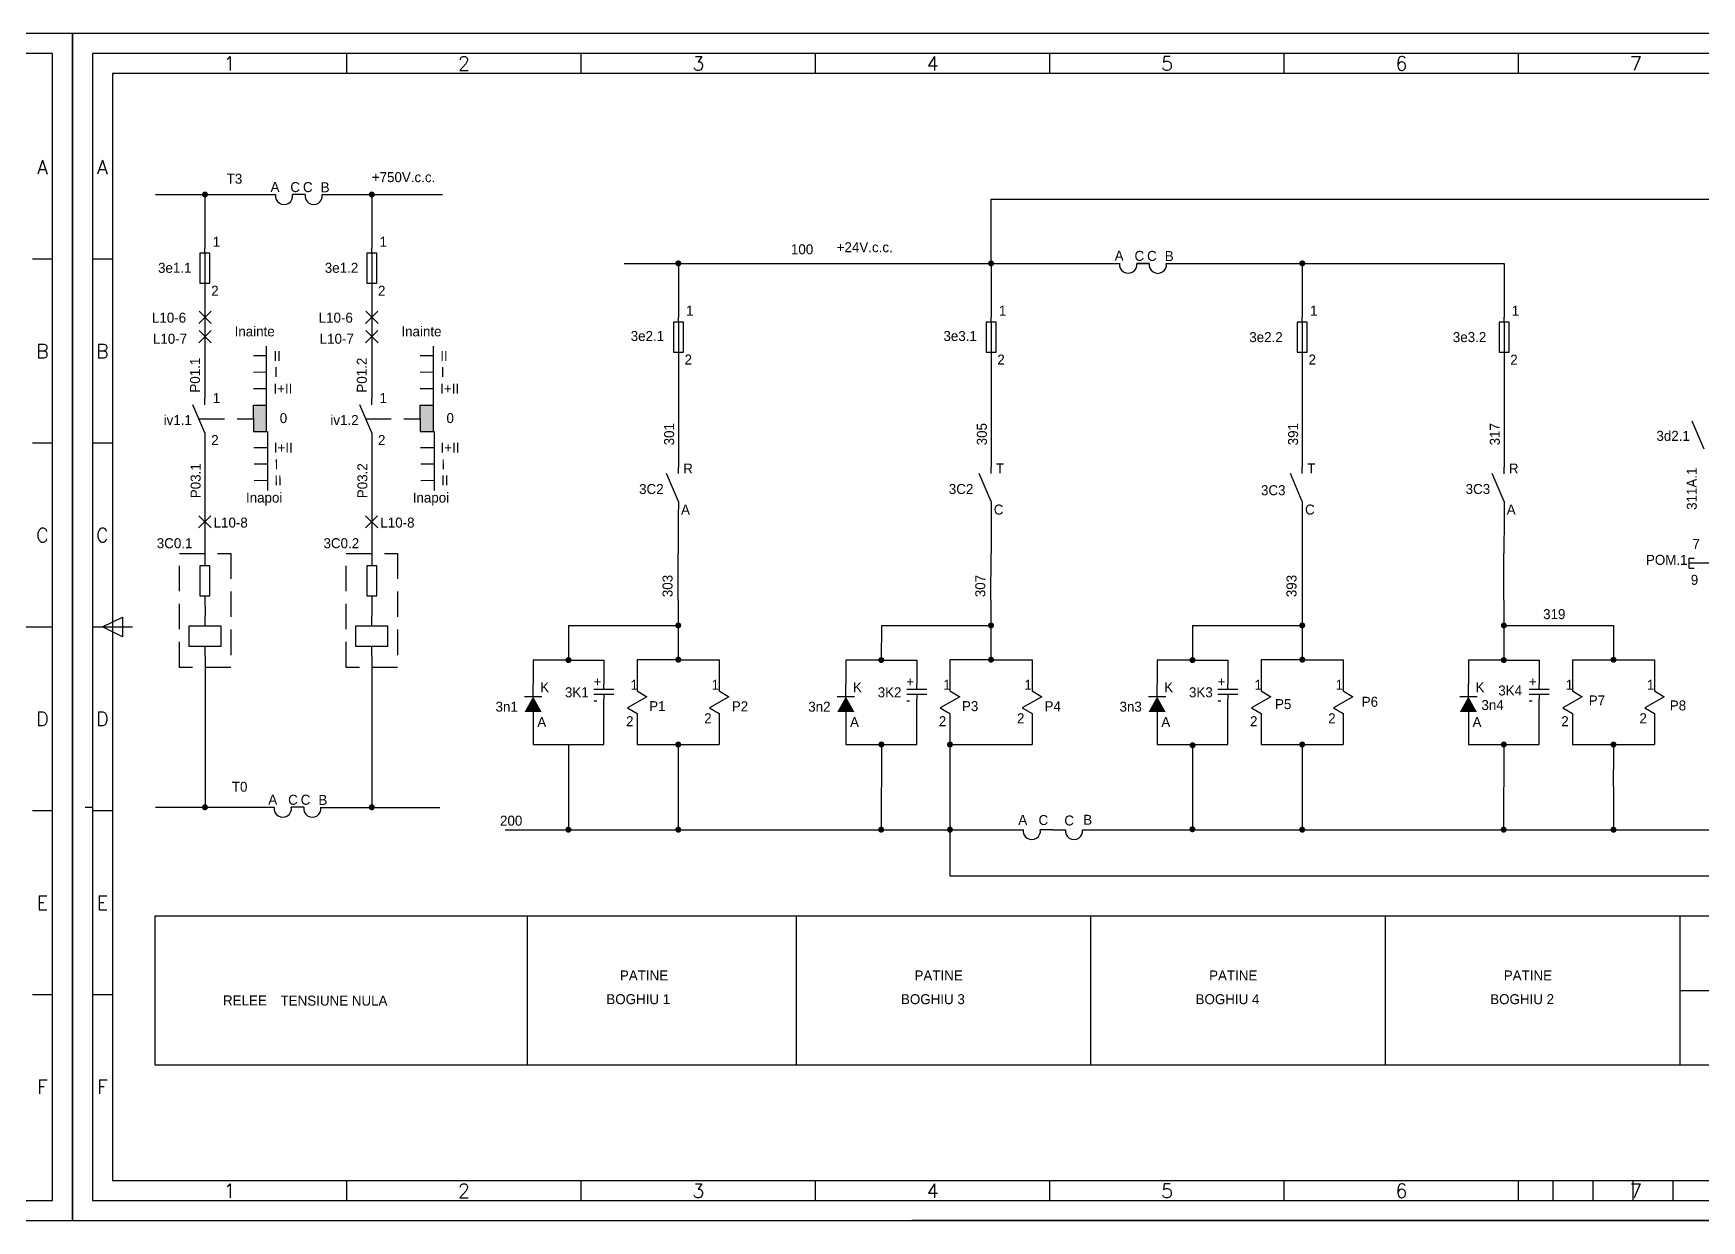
# Model space of a CAD drawing. Header units: millimetres. Extents: x 779 to 5457, y 14 to 905.
# Drawn here: x 2030.3 to 2447.7, y 310.9 to 607.9 of the extents above; entities that cross this region are included whole.
import ezdxf
from ezdxf.enums import TextEntityAlignment as Align

# ---------------------------------------------------------------- set-up
doc = ezdxf.new("R2010")
doc.units = ezdxf.units.MM
doc.linetypes.add('DASHED2', pattern=[9.525, 6.35, -3.175])
doc.styles.add('ISO', font='SIMPLEX.shx')

# ---------------------------------------------------------------- blocks, each defined once
blk = doc.blocks.new('6a4')
at = {"color": 70}
for p, q in [((-5, 240.5), (-10, 240.5)), ((-5, 194.5), (-10, 194.5)), ((-15, 148.5), (-5, 148.5)), ((-5, 102.5), (-10, 102.5)), ((-5, 56.5), (-10, 56.5))]:
    blk.add_line(p, q, dxfattribs=at)
at = {"color": 240}
for points in [[(0, 0), (0, 297), (-1261, 297), (-1261, 0)], [(-5, 5), (-5, 292), (-1256, 292), (-1256, 5)]]:
    blk.add_lwpolyline(points, close=True, dxfattribs=at)
at = {"color": 50, "style": 'ISO'}
for s, p in [('A', (-7.5, 263.5)), ('B', (-7.5, 217.5)), ('C', (-7.5, 171.5)), ('D', (-7.5, 125.5)), ('E', (-7.5, 79.5)), ('F', (-7.5, 33.5))]:
    blk.add_text(s, height=3.5, dxfattribs=at).set_placement(p, align=Align.MIDDLE)
blk = doc.blocks.new('4a4')
at = {"color": 70}
for p, q in [((-772.36, 287), (-772.36, 292)), ((-713.72, 287), (-713.72, 292)), ((-655.08, 287), (-655.08, 292)), ((-596.44, 287), (-596.44, 292)), ((-537.8, 287), (-537.8, 292)), ((-479.16, 287), (-479.16, 292)), ((-831, 240.5), (-836, 240.5)), ((-831, 194.5), (-836, 194.5)), ((-833.5, 148.5), (-828.5, 151)), ((-828.5, 151), (-828.5, 146)), ((-836, 148.5), (-826, 148.5)), ((-828.5, 146), (-833.5, 148.5)), ((-831, 102.5), (-836, 102.5)), ((-831, 56.5), (-836, 56.5)), ((-772.36, 5), (-772.36, 10)), ((-713.72, 5), (-713.72, 10)), ((-655.08, 5), (-655.08, 10)), ((-596.44, 5), (-596.44, 10)), ((-537.8, 5), (-537.8, 10)), ((-479.16, 5), (-479.16, 10)), ((-479.16, 5), (-479.16, 10)), ((-470.5, 5), (-470.5, 10)), ((-460.5, 5), (-460.5, 10)), ((-450.5, 5), (-450.5, 10)), ((-440.5, 5), (-440.5, 10))]:
    blk.add_line(p, q, dxfattribs=at)
at = {"color": 240}
for points in [[(0, 0), (0, 297), (-841, 297), (-841, 0)], [(-5, 5), (-5, 292), (-836, 292), (-836, 5)]]:
    blk.add_lwpolyline(points, close=True, dxfattribs=at)
at = {"color": 70}
blk.add_lwpolyline([(-831, 287), (-831, 10), (-10, 10), (-10, 287)], close=True, dxfattribs=at)
at = {"color": 50, "style": 'ISO'}
for s, p in [('1', (-801.68, 289.48)), ('2', (-743.04, 289.48)), ('3', (-684.4, 289.48)), ('4', (-625.76, 289.48)), ('5', (-567.12, 289.48)), ('6', (-508.48, 289.48)), ('7', (-449.84, 289.48)), ('A', (-833.5, 263.5)), ('B', (-833.5, 217.5)), ('C', (-833.5, 171.5)), ('D', (-833.5, 125.5)), ('E', (-833.5, 79.5)), ('F', (-833.5, 33.5)), ('1', (-801.68, 7.48)), ('2', (-743.04, 7.48)), ('3', (-684.4, 7.48)), ('4', (-625.76, 7.48)), ('5', (-567.12, 7.48)), ('6', (-508.48, 7.48)), ('7', (-449.84, 7.48))]:
    blk.add_text(s, height=3.5, dxfattribs=at).set_placement(p, align=Align.MIDDLE)

msp = doc.modelspace()

# ---------------------------------------------------------------- hatches: boundary and pattern name
for points in [[(2088.71, 514.95), (2085.4, 514.95), (2085.4, 511.64), (2085.44, 508.33), (2088.71, 508.37)], [(2130.43, 514.95), (2127.12, 514.95), (2127.12, 511.64), (2127.16, 508.33), (2130.43, 508.37)]]:
    msp.add_hatch(color=1).paths.add_polyline_path(points)

# ---------------------------------------------------------------- linework, layer by layer
at = {"color": 1}
for p, q in [((2060.89, 567.63), (2090.94, 567.63)), ((2073.28, 567.63), (2073.28, 554.17)), ((2098.35, 567.62), (2095.21, 567.62)), ((2102.61, 567.61), (2132.67, 567.61)), ((2115.01, 567.63), (2115.01, 554.17)), ((2269.97, 566.5), (2473.37, 566.5)), ((2269.97, 550.4), (2269.97, 566.5)), ((2073.28, 552.92), (2073.28, 554.17)), ((2073.28, 552.92), (2073.28, 545.42)), ((2115.01, 552.92), (2115.01, 554.17)), ((2115.01, 552.92), (2115.01, 545.42)), ((2178.14, 550.4), (2296.47, 550.4)), ((2191.72, 550.4), (2191.72, 536.95)), ((2269.97, 550.4), (2269.97, 536.95)), ((2296.47, 550.4), (2302.13, 550.4)), ((2309.54, 550.41), (2306.41, 550.41)), ((2306.41, 550.4), (2309.54, 550.4)), ((2313.81, 550.4), (2398.31, 550.4)), ((2347.84, 550.4), (2347.84, 536.95)), ((2398.31, 550.4), (2398.31, 536.93)), ((2073.28, 545.42), (2073.28, 544.18)), ((2073.28, 544.18), (2073.28, 516.67)), ((2115.01, 545.42), (2115.01, 544.18)), ((2115.01, 544.18), (2115.01, 516.67)), ((2074.8, 538.42), (2071.76, 535.38)), ((2071.82, 538.42), (2074.87, 535.38)), ((2116.53, 538.42), (2113.48, 535.38)), ((2113.55, 538.42), (2116.59, 535.38)), ((2191.72, 535.7), (2191.72, 536.95)), ((2191.72, 535.7), (2191.72, 528.2)), ((2269.97, 535.7), (2269.97, 536.95)), ((2269.97, 535.7), (2269.97, 528.2)), ((2347.84, 535.7), (2347.84, 536.95)), ((2347.84, 535.7), (2347.84, 528.2)), ((2398.31, 535.68), (2398.31, 536.93)), ((2398.31, 535.68), (2398.31, 528.18)), ((2074.8, 533.59), (2071.76, 530.55)), ((2071.82, 533.59), (2074.87, 530.55)), ((2116.53, 533.59), (2113.48, 530.55)), ((2113.55, 533.59), (2116.59, 530.55)), ((2088.71, 527.27), (2085.4, 527.25)), ((2088.71, 508.37), (2088.71, 529.73)), ((2130.43, 527.27), (2127.12, 527.25)), ((2130.43, 508.37), (2130.43, 529.73)), ((2191.72, 528.2), (2191.72, 526.95)), ((2191.72, 526.95), (2191.72, 499.44)), ((2269.97, 528.2), (2269.97, 526.95)), ((2269.97, 526.95), (2269.97, 499.44)), ((2347.84, 528.2), (2347.84, 526.95)), ((2347.84, 526.95), (2347.84, 499.44)), ((2398.31, 528.18), (2398.31, 526.94)), ((2398.31, 526.94), (2398.31, 499.43)), ((2088.71, 523.16), (2085.4, 523.14)), ((2130.43, 523.16), (2127.12, 523.14)), ((2088.71, 519.05), (2085.4, 519.03)), ((2130.43, 519.05), (2127.12, 519.03)), ((2073.28, 508.05), (2070.28, 515.05)), ((2073.28, 515.03), (2073.28, 516.67)), ((2085.4, 514.95), (2088.71, 514.95)), ((2085.4, 511.64), (2085.4, 514.95)), ((2115.01, 508.05), (2112.01, 515.05)), ((2115.01, 515.03), (2115.01, 516.67)), ((2127.12, 514.95), (2130.43, 514.95)), ((2127.12, 511.64), (2127.12, 514.95)), ((2085.4, 511.64), (2085.44, 508.33)), ((2127.12, 511.64), (2127.16, 508.33)), ((2448.36, 503.96), (2445.36, 510.96)), ((2073.28, 508.05), (2073.28, 506.67)), ((2073.28, 506.67), (2073.28, 492.31)), ((2085.44, 508.33), (2088.75, 508.37)), ((2088.98, 493.59), (2088.98, 508.37)), ((2115.01, 508.05), (2115.01, 506.67)), ((2115.01, 506.67), (2115.01, 492.31)), ((2127.16, 508.33), (2130.47, 508.37)), ((2130.7, 493.59), (2130.7, 508.37)), ((2088.8, 504.26), (2085.49, 504.24)), ((2130.53, 504.26), (2127.22, 504.24)), ((2088.86, 500.16), (2085.55, 500.14)), ((2130.58, 500.16), (2127.27, 500.14)), ((2191.72, 490.82), (2188.72, 497.82)), ((2191.72, 497.81), (2191.72, 499.44)), ((2269.97, 490.82), (2266.97, 497.82)), ((2269.97, 497.81), (2269.97, 499.44)), ((2347.84, 490.82), (2344.84, 497.82)), ((2347.84, 497.81), (2347.84, 499.44)), ((2398.31, 490.81), (2395.31, 497.81)), ((2398.31, 497.79), (2398.31, 499.43)), ((2088.91, 496.05), (2085.6, 496.03)), ((2130.63, 496.05), (2127.32, 496.03)), ((2073.28, 492.31), (2073.28, 474.7)), ((2115.01, 492.31), (2115.01, 474.7)), ((2191.72, 490.82), (2191.71, 486.84)), ((2269.97, 490.82), (2269.96, 486.84)), ((2347.84, 490.82), (2347.84, 486.84)), ((2398.31, 490.81), (2398.3, 486.83)), ((2074.74, 487.28), (2071.7, 484.24)), ((2071.76, 487.28), (2074.8, 484.24)), ((2116.46, 487.28), (2113.42, 484.24)), ((2113.48, 487.28), (2116.53, 484.24)), ((2191.71, 486.84), (2191.71, 477.82)), ((2269.96, 486.84), (2269.95, 477.82)), ((2347.84, 486.84), (2347.83, 477.82)), ((2398.3, 486.83), (2398.29, 477.81)), ((2191.7, 466.15), (2191.71, 477.82)), ((2269.94, 466.15), (2269.95, 477.82)), ((2347.83, 477.82), (2347.82, 473.55)), ((2398.28, 466.13), (2398.29, 477.81)), ((2444.61, 476.64), (2445.86, 476.64)), ((2444.61, 474.14), (2444.61, 476.64)), ((2347.82, 473.55), (2347.82, 470.41)), ((2449.76, 475.39), (2444.61, 475.39)), ((2444.61, 474.14), (2445.86, 474.14)), ((2347.82, 470.41), (2347.82, 466.15)), ((2073.28, 467.2), (2073.29, 462.17)), ((2115.01, 467.2), (2115.01, 462.17)), ((2191.7, 466.15), (2191.7, 463.01)), ((2269.94, 466.15), (2269.94, 463.01)), ((2347.82, 466.15), (2347.82, 463.01)), ((2398.28, 466.13), (2398.28, 459.83)), ((2073.29, 459.67), (2073.29, 462.17)), ((2115.01, 459.67), (2115.01, 462.17)), ((2164.27, 459.83), (2164.24, 451.17)), ((2164.27, 459.83), (2191.7, 459.83)), ((2191.7, 463.01), (2191.7, 456.85)), ((2242.52, 459.83), (2242.49, 451.17)), ((2242.52, 459.83), (2248.17, 459.83)), ((2248.17, 459.83), (2259.86, 459.83)), ((2259.86, 459.83), (2269.94, 459.83)), ((2269.94, 463.01), (2269.94, 456.85)), ((2320.39, 459.83), (2320.37, 451.17)), ((2320.39, 459.83), (2347.82, 459.83)), ((2347.82, 463.01), (2347.82, 456.85)), ((2398.26, 459.83), (2398.24, 451.17)), ((2398.26, 459.83), (2425.69, 459.83)), ((2425.69, 459.83), (2425.69, 456.85)), ((2191.7, 457.42), (2191.7, 451.26)), ((2269.94, 457.42), (2269.94, 451.26)), ((2347.82, 457.42), (2347.82, 451.26)), ((2425.69, 457.42), (2425.69, 451.26)), ((2073.29, 452.17), (2073.29, 454.67)), ((2073.29, 452.17), (2073.29, 414.35)), ((2115.01, 452.17), (2115.01, 454.67)), ((2115.01, 452.17), (2115.01, 414.35)), ((2155.38, 451.17), (2155.38, 445.12)), ((2164.24, 451.17), (2155.38, 451.17)), ((2164.24, 451.17), (2173.1, 451.17)), ((2173.1, 451.17), (2173.1, 445.12)), ((2191.7, 451.26), (2181.43, 451.24)), ((2181.43, 451.24), (2181.43, 445.64)), ((2191.7, 451.26), (2201.96, 451.24)), ((2201.96, 451.24), (2201.96, 445.64)), ((2233.63, 451.17), (2233.63, 445.12)), ((2242.49, 451.17), (2233.63, 451.17)), ((2242.49, 451.17), (2251.35, 451.17)), ((2251.35, 451.17), (2251.35, 445.12)), ((2269.94, 451.26), (2259.68, 451.24)), ((2259.68, 451.24), (2259.68, 445.64)), ((2269.94, 451.26), (2280.21, 451.24)), ((2280.21, 451.24), (2280.21, 445.64)), ((2311.51, 451.17), (2311.51, 445.12)), ((2320.37, 451.17), (2311.51, 451.17)), ((2320.37, 451.17), (2329.23, 451.17)), ((2329.23, 451.17), (2329.23, 445.12)), ((2347.82, 451.26), (2337.56, 451.24)), ((2337.56, 451.24), (2337.56, 445.64)), ((2347.82, 451.26), (2358.08, 451.24)), ((2358.08, 451.24), (2358.08, 445.64)), ((2389.38, 451.17), (2389.38, 445.12)), ((2398.24, 451.17), (2389.38, 451.17)), ((2398.24, 451.17), (2407.1, 451.17)), ((2407.1, 451.17), (2407.1, 445.12)), ((2415.43, 451.24), (2415.43, 445.64)), ((2415.43, 451.24), (2435.95, 451.24)), ((2435.95, 451.24), (2435.95, 445.64)), ((2155.38, 441.89), (2155.38, 445.12)), ((2173.1, 443.87), (2173.1, 445.12)), ((2173.1, 442.61), (2173.1, 441.37)), ((2181.43, 445.64), (2181.43, 443.44)), ((2181.43, 443.44), (2183.87, 442.01)), ((2201.96, 445.64), (2201.96, 443.44)), ((2201.96, 443.44), (2204.39, 442.01)), ((2233.63, 441.89), (2233.63, 445.12)), ((2251.35, 443.87), (2251.35, 445.12)), ((2251.35, 442.61), (2251.35, 441.37)), ((2259.68, 445.64), (2259.68, 443.44)), ((2259.68, 443.44), (2262.11, 442.01)), ((2280.21, 445.64), (2280.21, 443.44)), ((2280.21, 443.44), (2282.64, 442.01)), ((2311.51, 441.89), (2311.51, 445.12)), ((2329.23, 443.87), (2329.23, 445.12)), ((2329.23, 442.61), (2329.23, 441.37)), ((2337.56, 445.64), (2337.56, 443.44)), ((2337.56, 443.44), (2339.99, 442.01)), ((2358.08, 445.64), (2358.08, 443.44)), ((2358.08, 443.44), (2360.51, 442.01)), ((2389.38, 441.89), (2389.38, 445.12)), ((2407.1, 443.87), (2407.1, 445.12)), ((2407.1, 442.61), (2407.1, 441.37)), ((2415.43, 445.64), (2415.43, 443.44)), ((2415.43, 443.44), (2417.86, 442.01)), ((2435.95, 445.64), (2435.95, 443.44)), ((2435.95, 443.44), (2438.38, 442.01)), ((2173.1, 430.05), (2173.1, 441.37)), ((2183.87, 442.01), (2179, 439.25)), ((2179, 439.25), (2181.43, 437.84)), ((2204.39, 442.01), (2199.52, 439.25)), ((2199.52, 439.25), (2201.96, 437.84)), ((2251.35, 430.05), (2251.35, 441.37)), ((2262.11, 442.01), (2257.25, 439.25)), ((2257.25, 439.25), (2259.68, 437.84)), ((2282.64, 442.01), (2277.77, 439.25)), ((2277.77, 439.25), (2280.21, 437.84)), ((2329.23, 430.05), (2329.23, 441.37)), ((2339.99, 442.01), (2335.12, 439.25)), ((2335.12, 439.25), (2337.56, 437.84)), ((2360.51, 442.01), (2355.64, 439.25)), ((2355.64, 439.25), (2358.08, 437.84)), ((2407.1, 430.05), (2407.1, 441.37)), ((2417.86, 442.01), (2413, 439.25)), ((2413, 439.25), (2415.43, 437.84)), ((2438.38, 442.01), (2433.52, 439.25)), ((2433.52, 439.25), (2435.95, 437.84)), ((2155.38, 438.22), (2155.38, 435.11)), ((2155.38, 435.11), (2155.38, 430.05)), ((2181.43, 437.84), (2181.43, 435.64)), ((2181.43, 436.89), (2181.43, 436.89)), ((2181.43, 435.64), (2181.43, 430.04)), ((2201.96, 437.84), (2201.96, 435.64)), ((2201.96, 436.89), (2201.96, 436.89)), ((2201.96, 435.64), (2201.96, 430.04)), ((2233.63, 438.22), (2233.63, 435.11)), ((2233.63, 435.11), (2233.63, 430.05)), ((2259.68, 437.84), (2259.68, 435.64)), ((2259.68, 436.89), (2259.68, 436.89)), ((2259.68, 435.64), (2259.68, 430.04)), ((2280.21, 437.84), (2280.21, 435.64)), ((2280.21, 436.89), (2280.21, 436.89)), ((2280.21, 435.64), (2280.21, 430.04)), ((2311.51, 438.22), (2311.51, 435.11)), ((2311.51, 435.11), (2311.51, 430.05)), ((2337.56, 437.84), (2337.56, 435.64)), ((2337.56, 436.89), (2337.56, 436.89)), ((2337.56, 435.64), (2337.56, 430.04)), ((2358.08, 437.84), (2358.08, 435.64)), ((2358.08, 436.89), (2358.08, 436.89)), ((2358.08, 435.64), (2358.08, 430.04)), ((2389.38, 438.22), (2389.38, 435.11)), ((2389.38, 435.11), (2389.38, 430.05)), ((2415.43, 437.84), (2415.43, 435.64)), ((2415.43, 436.89), (2415.43, 436.89)), ((2415.43, 435.64), (2415.43, 430.04)), ((2435.95, 437.84), (2435.95, 435.64)), ((2435.95, 436.89), (2435.95, 436.89)), ((2435.95, 435.64), (2435.95, 430.04)), ((2155.38, 430.05), (2173.1, 430.05)), ((2164.27, 430.05), (2164.21, 408.74)), ((2181.43, 430.04), (2201.96, 430.04)), ((2191.7, 430.04), (2191.7, 408.74)), ((2233.63, 430.05), (2251.35, 430.05)), ((2242.52, 430.05), (2242.46, 408.74)), ((2259.68, 430.04), (2259.68, 408.74)), ((2259.68, 430.04), (2280.21, 430.04)), ((2311.51, 430.05), (2329.23, 430.05)), ((2320.39, 430.05), (2320.33, 408.74)), ((2337.56, 430.04), (2358.08, 430.04)), ((2347.82, 430.04), (2347.82, 408.74)), ((2389.38, 430.05), (2407.1, 430.05)), ((2398.26, 430.05), (2398.21, 408.73)), ((2415.43, 430.04), (2435.95, 430.04)), ((2425.69, 430.04), (2425.69, 423.77)), ((2425.69, 419.5), (2425.69, 423.77)), ((2425.69, 419.5), (2425.69, 408.73)), ((2043.31, 414.35), (2045.12, 414.35)), ((2060.89, 414.35), (2090.61, 414.35)), ((2098.02, 414.34), (2094.88, 414.34)), ((2102.29, 414.32), (2132.01, 414.32)), ((2148.38, 408.74), (2259.31, 408.74)), ((2245.98, 408.74), (2251.64, 408.74)), ((2259.68, 408.74), (2259.68, 397.17)), ((2260.06, 408.73), (2278.01, 408.73)), ((2277.17, 408.73), (2277.4, 408.73)), ((2285.42, 408.74), (2282.28, 408.74)), ((2285.45, 408.73), (2288.58, 408.73)), ((2292.85, 408.73), (2359.57, 408.73)), ((2359.57, 408.73), (2365.23, 408.73)), ((2365.23, 408.73), (2376.91, 408.73)), ((2376.91, 408.73), (2387, 408.73)), ((2387, 408.73), (2449.99, 408.72)), ((2259.68, 397.17), (2473.27, 397.17)), ((2060.85, 387.18), (2637.47, 387.18)), ((2060.85, 349.87), (2060.85, 387.18)), ((2153.87, 387.18), (2153.87, 349.87)), ((2221.16, 387.18), (2221.16, 349.87)), ((2294.87, 387.18), (2294.87, 349.87)), ((2368.59, 387.18), (2368.59, 349.87)), ((2442.3, 387.18), (2442.3, 349.87)), ((2442.3, 368.53), (2637.47, 368.53)), ((2637.47, 349.87), (2060.85, 349.87))]:
    msp.add_line(p, q, dxfattribs=at)
at = {"color": 1, "linetype": 'DASHED2'}
for p, q in [((2071.78, 511.55), (2085.4, 511.55)), ((2113.51, 511.55), (2127.12, 511.55))]:
    msp.add_line(p, q, dxfattribs=at)
for p, q in [((2181.43, 444.39), (2181.43, 444.39)), ((2259.68, 444.39), (2259.68, 444.39)), ((2337.56, 444.39), (2337.56, 444.39)), ((2415.43, 444.39), (2415.43, 444.39))]:
    msp.add_line(p, q)
at = {"color": 240}
msp.add_line((2670.12, 310.94), (2250.12, 310.94), dxfattribs=at)
at = {"color": 1, "const_width": 0.75}
for points in [[(2072.91, 567.63, 1), (2073.66, 567.63, 1)], [(2114.63, 567.63, 1), (2115.38, 567.63, 1)], [(2191.34, 550.4, 1), (2192.09, 550.4, 1)], [(2269.59, 550.4, 1), (2270.34, 550.4, 1)], [(2347.47, 550.4, 1), (2348.22, 550.4, 1)], [(2191.32, 459.83, 1), (2192.07, 459.83, 1)], [(2269.57, 459.83, 1), (2270.32, 459.83, 1)], [(2347.44, 459.83, 1), (2348.19, 459.83, 1)], [(2397.89, 459.83, 1), (2398.64, 459.83, 1)], [(2163.87, 451.17, 1), (2164.62, 451.17, 1)], [(2191.34, 451.26, 1), (2192.09, 451.26, 1)], [(2242.12, 451.17, 1), (2242.87, 451.17, 1)], [(2269.59, 451.26, 1), (2270.34, 451.26, 1)], [(2319.99, 451.17, 1), (2320.74, 451.17, 1)], [(2347.46, 451.26, 1), (2348.21, 451.26, 1)], [(2397.87, 451.17, 1), (2398.62, 451.17, 1)], [(2425.33, 451.26, 1), (2426.08, 451.26, 1)], [(2191.32, 430.04, 1), (2192.07, 430.04, 1)], [(2242.14, 430.05, 1), (2242.89, 430.05, 1)], [(2259.31, 430.04, 1), (2260.06, 430.04, 1)], [(2320.01, 429.85, 1), (2320.76, 429.85, 1)], [(2347.44, 430.04, 1), (2348.19, 430.04, 1)], [(2397.87, 430.05, 1), (2398.62, 430.05, 1)], [(2425.32, 430.04, 1), (2426.07, 430.04, 1)], [(2072.91, 414.35, 1), (2073.66, 414.35, 1)], [(2114.63, 414.35, 1), (2115.38, 414.35, 1)], [(2163.84, 408.74, 1), (2164.59, 408.74, 1)], [(2191.32, 408.74, 1), (2192.07, 408.74, 1)], [(2242.09, 408.74, 1), (2242.84, 408.74, 1)], [(2259.31, 408.75, 1), (2260.06, 408.75, 1)], [(2319.96, 408.84, 1), (2320.71, 408.84, 1)], [(2347.44, 408.74, 1), (2348.19, 408.74, 1)], [(2397.83, 408.73, 1), (2398.58, 408.73, 1)], [(2425.32, 408.73, 1), (2426.07, 408.73, 1)]]:
    msp.add_lwpolyline(points, format="xyb", close=True, dxfattribs=at)
at = {"color": 1, "flags": 128}
for points in [[(2074.53, 545.42), (2074.53, 552.92), (2072.03, 552.92), (2072.03, 545.42)], [(2116.26, 545.42), (2116.26, 552.92), (2113.76, 552.92), (2113.76, 545.42)], [(2192.97, 528.2), (2192.97, 535.7), (2190.47, 535.7), (2190.47, 528.2)], [(2271.22, 528.2), (2271.22, 535.7), (2268.72, 535.7), (2268.72, 528.2)], [(2349.09, 528.2), (2349.09, 535.7), (2346.59, 535.7), (2346.59, 528.2)], [(2399.56, 528.18), (2399.56, 535.68), (2397.06, 535.68), (2397.06, 528.18)], [(2074.53, 467.2), (2074.53, 474.7), (2072.03, 474.7), (2072.03, 467.2)], [(2116.26, 467.2), (2116.26, 474.7), (2113.76, 474.7), (2113.76, 467.2)], [(2077.34, 454.67), (2077.34, 459.67), (2069.24, 459.67), (2069.24, 454.67)], [(2119.06, 454.67), (2119.06, 459.67), (2110.96, 459.67), (2110.96, 454.67)]]:
    msp.add_lwpolyline(points, close=True, dxfattribs=at)
at = {"color": 1, "linetype": 'DASHED2'}
for points in [[(2066.92, 477.83), (2079.71, 477.83), (2079.71, 449.34), (2066.92, 449.34)], [(2108.64, 477.83), (2121.43, 477.83), (2121.43, 449.34), (2108.64, 449.34)]]:
    msp.add_lwpolyline(points, close=True, dxfattribs=at)
at = {"color": 1, "flags": 128}
for points in [[(2170.6, 443.87), (2175.6, 443.87)], [(2170.6, 442.61), (2175.6, 442.61)], [(2248.85, 443.87), (2253.85, 443.87)], [(2248.85, 442.61), (2253.85, 442.61)], [(2326.73, 443.87), (2331.73, 443.87)], [(2326.73, 442.61), (2331.73, 442.61)], [(2404.6, 443.87), (2409.6, 443.87)], [(2404.6, 442.61), (2409.6, 442.61)], [(2153.22, 442.02), (2157.55, 442.02)], [(2231.47, 442.02), (2235.8, 442.02)], [(2309.34, 442.02), (2313.67, 442.02)], [(2387.22, 442.02), (2391.55, 442.02)]]:
    msp.add_lwpolyline(points, dxfattribs=at)
at = {"color": 1, "const_width": 0.24, "flags": 128}
for points in [[(2155.38, 441.79), (2153.42, 438.26), (2157.35, 438.26)], [(2233.63, 441.79), (2231.67, 438.26), (2235.6, 438.26)], [(2311.51, 441.79), (2309.55, 438.26), (2313.47, 438.26)], [(2389.38, 441.79), (2387.42, 438.26), (2391.34, 438.26)]]:
    msp.add_lwpolyline(points, close=True, dxfattribs=at)
at = {"color": 1}
for centre, end in [((2093.08, 567.29), 8.7558), ((2100.48, 567.28), 8.7558), ((2304.27, 550.08), 8.7558), ((2311.68, 550.07), 8.823), ((2092.75, 414.01), 8.7558), ((2100.15, 414), 8.7558), ((2280.15, 408.41), 8.7558), ((2290.72, 408.4), 9.0202)]:
    msp.add_arc(centre, 2.16, 170.9798, end, dxfattribs=at)
for points in [[(2155.38, 441.8), (2157.3, 438.28), (2153.47, 438.26)], [(2233.62, 441.8), (2235.55, 438.28), (2231.72, 438.26)], [(2311.5, 441.8), (2313.42, 438.28), (2309.6, 438.26)], [(2389.37, 441.8), (2391.3, 438.28), (2387.47, 438.26)]]:
    msp.add_solid(points, dxfattribs=at)

# ---------------------------------------------------------------- block references
msp.add_blockref('6a4', (2040.12, 310.94), dxfattribs=at)
msp.add_blockref('4a4', (2881.12, 310.94))

# ---------------------------------------------------------------- texts
for s, p in [('T3', (2078.71, 570.33)), ('+750V.c.c.', (2115.02, 570.72)), ('A', (2089.69, 568.28)), ('C', (2094.65, 568.23)), ('C', (2097.8, 568.23)), ('B', (2102.23, 568.19)), ('1', (2075.22, 554.57)), ('1', (2116.95, 554.57)), ('100', (2219.89, 552.68)), ('+24V.c.c.', (2231.34, 553.19)), ('A', (2300.89, 551.07)), ('C', (2305.85, 551.02)), ('C', (2309, 551.02)), ('B', (2313.43, 550.98)), ('3e1.1', (2061.54, 548.04)), ('3e1.2', (2103.26, 548.04)), ('2', (2074.85, 542.31)), ('2', (2116.57, 542.31)), ('1', (2193.66, 537.34)), ('1', (2271.91, 537.34)), ('1', (2349.78, 537.34)), ('1', (2400.25, 537.33)), ('L10-6', (2060.01, 535.57)), ('Inainte', (2080.7, 532.14)), ('L10-6', (2101.73, 535.57)), ('Inainte', (2122.42, 532.14)), ('L10-7', (2060.26, 530.3)), ('L10-7', (2101.98, 530.3)), ('3e2.1', (2179.8, 530.99)), ('3e3.1', (2258.05, 530.99)), ('3e2.2', (2334.57, 530.7)), ('3e3.2', (2385.5, 530.71)), ('II', (2090.43, 525.99)), ('II', (2132.16, 525.99)), ('2', (2193.28, 525.09)), ('2', (2271.53, 525.09)), ('2', (2349.41, 525.09)), ('2', (2399.87, 525.07)), ('I', (2090.56, 521.95)), ('I', (2132.28, 521.95)), ('1', (2075.22, 515.47)), ('I+II', (2090.41, 517.82)), ('1', (2116.95, 515.47)), ('I+II', (2132.13, 517.82)), ('iv1.1', (2062.94, 509.96)), ('0', (2091.99, 510.45)), ('iv1.2', (2104.67, 509.96)), ('0', (2133.71, 510.45)), ('2', (2074.85, 504.96)), ('I+II', (2090.5, 503.03)), ('2', (2116.57, 504.96)), ('I+II', (2132.22, 503.03)), ('3d2.1', (2436.44, 506.01)), ('R', (2192.94, 497.84)), ('T', (2271.19, 497.85)), ('T', (2349.06, 497.85)), ('R', (2399.53, 497.84)), ('Inapoi', (2083.54, 490.56)), ('Inapoi', (2125.26, 490.56)), ('3C2', (2181.9, 492.7)), ('3C2', (2259.39, 492.71)), ('3C3', (2337.5, 492.41)), ('3C3', (2388.7, 492.71)), ('A', (2192.39, 487.56)), ('C', (2270.64, 487.57)), ('C', (2348.52, 487.57)), ('A', (2398.98, 487.56)), ('L10-8', (2075.44, 484.31)), ('L10-8', (2117.16, 484.31)), ('3C0.1', (2061.22, 479.15)), ('3C0.2', (2102.94, 479.15)), ('7', (2445.45, 478.99)), ('POM.1', (2433.82, 474.99)), ('9', (2445.04, 469.99)), ('319', (2408.09, 461.41)), ('K', (2157.17, 443.11)), ('3K1', (2163.35, 441.86)), ('+', (2170.52, 444.5)), ('1', (2179.75, 443.73)), ('1', (2200.04, 443.73)), ('K', (2235.42, 443.11)), ('3K2', (2241.6, 441.86)), ('+', (2248.76, 444.5)), ('1', (2258, 443.73)), ('1', (2278.29, 443.73)), ('K', (2313.3, 443.11)), ('3K3', (2319.48, 441.86)), ('+', (2326.64, 444.5)), ('1', (2335.88, 443.73)), ('1', (2356.17, 443.73)), ('K', (2391.17, 443.11)), ('3K4', (2396.87, 442.31)), ('+', (2404.51, 444.5)), ('1', (2413.75, 443.73)), ('1', (2434.04, 443.73)), ('3n1', (2145.98, 438.26)), ('-', (2170.42, 439.96)), ('P1', (2184.43, 438.39)), ('P2', (2205.1, 438.36)), ('3n2', (2224.22, 438.26)), ('-', (2248.67, 439.96)), ('P3', (2262.68, 438.39)), ('P4', (2283.34, 438.36)), ('3n3', (2302.1, 438.26)), ('-', (2326.55, 439.96)), ('P5', (2341.01, 438.9)), ('P6', (2362.7, 439.48)), ('3n4', (2392.66, 438.67)), ('-', (2404.42, 439.96)), ('P7', (2419.51, 439.82)), ('P8', (2439.77, 438.57)), ('A', (2156.43, 434.41)), ('2', (2178.64, 434.62)), ('2', (2198.19, 435.36)), ('A', (2234.68, 434.41)), ('2', (2256.89, 434.62)), ('2', (2276.44, 435.36)), ('A', (2312.56, 434.41)), ('2', (2334.76, 434.62)), ('2', (2354.31, 435.36)), ('A', (2390.43, 434.41)), ('2', (2412.63, 434.62)), ('2', (2432.18, 435.36)), ('T0', (2080, 418.23)), ('A', (2089.13, 415.02)), ('C', (2094.09, 414.97)), ('C', (2097.24, 414.97)), ('B', (2101.67, 414.93)), ('200', (2147.1, 409.75)), ('A', (2276.77, 409.95)), ('C', (2281.84, 409.9)), ('C', (2288.29, 409.79)), ('B', (2293.03, 409.96)), ('PATINE', (2177.1, 371.02)), ('PATINE', (2250.81, 371.02)), ('PATINE', (2324.52, 371.02)), ('PATINE', (2398.24, 371.02)), ('BOGHIU 1', (2173.71, 365.09)), ('BOGHIU 3', (2247.42, 365.09)), ('BOGHIU 4', (2321.13, 365.09)), ('BOGHIU 2', (2394.85, 365.09)), ('RELEE', (2077.8, 364.77)), ('TENSIUNE NULA', (2092.19, 364.73))]:
    msp.add_text(s, height=2.5, dxfattribs=at).set_placement(p)
for s, p in [('P01.1', (2072.04, 518.07)), ('P01.2', (2113.77, 518.07)), ('301', (2190.66, 504.88)), ('305', (2268.9, 504.88)), ('391', (2346.78, 504.88)), ('317', (2397.25, 504.87)), ('P03.1', (2072.19, 491.66)), ('P03.2', (2113.91, 491.66)), ('311A.1', (2446.53, 488.73)), ('303', (2190.26, 466.9)), ('307', (2268.51, 466.9)), ('393', (2346.38, 466.9))]:
    msp.add_text(s, height=2.5, rotation=90, dxfattribs=at).set_placement(p)
at = {"color": 1, "text_generation_flag": 2}
for s, p in [('I', (2090.69, 501.39)), ('I', (2132.41, 501.39)), ('II', (2090.62, 497.34)), ('II', (2132.34, 497.34))]:
    msp.add_text(s, height=2.5, rotation=180.7291, dxfattribs=at).set_placement(p)

doc.saveas('drawing.dxf')
